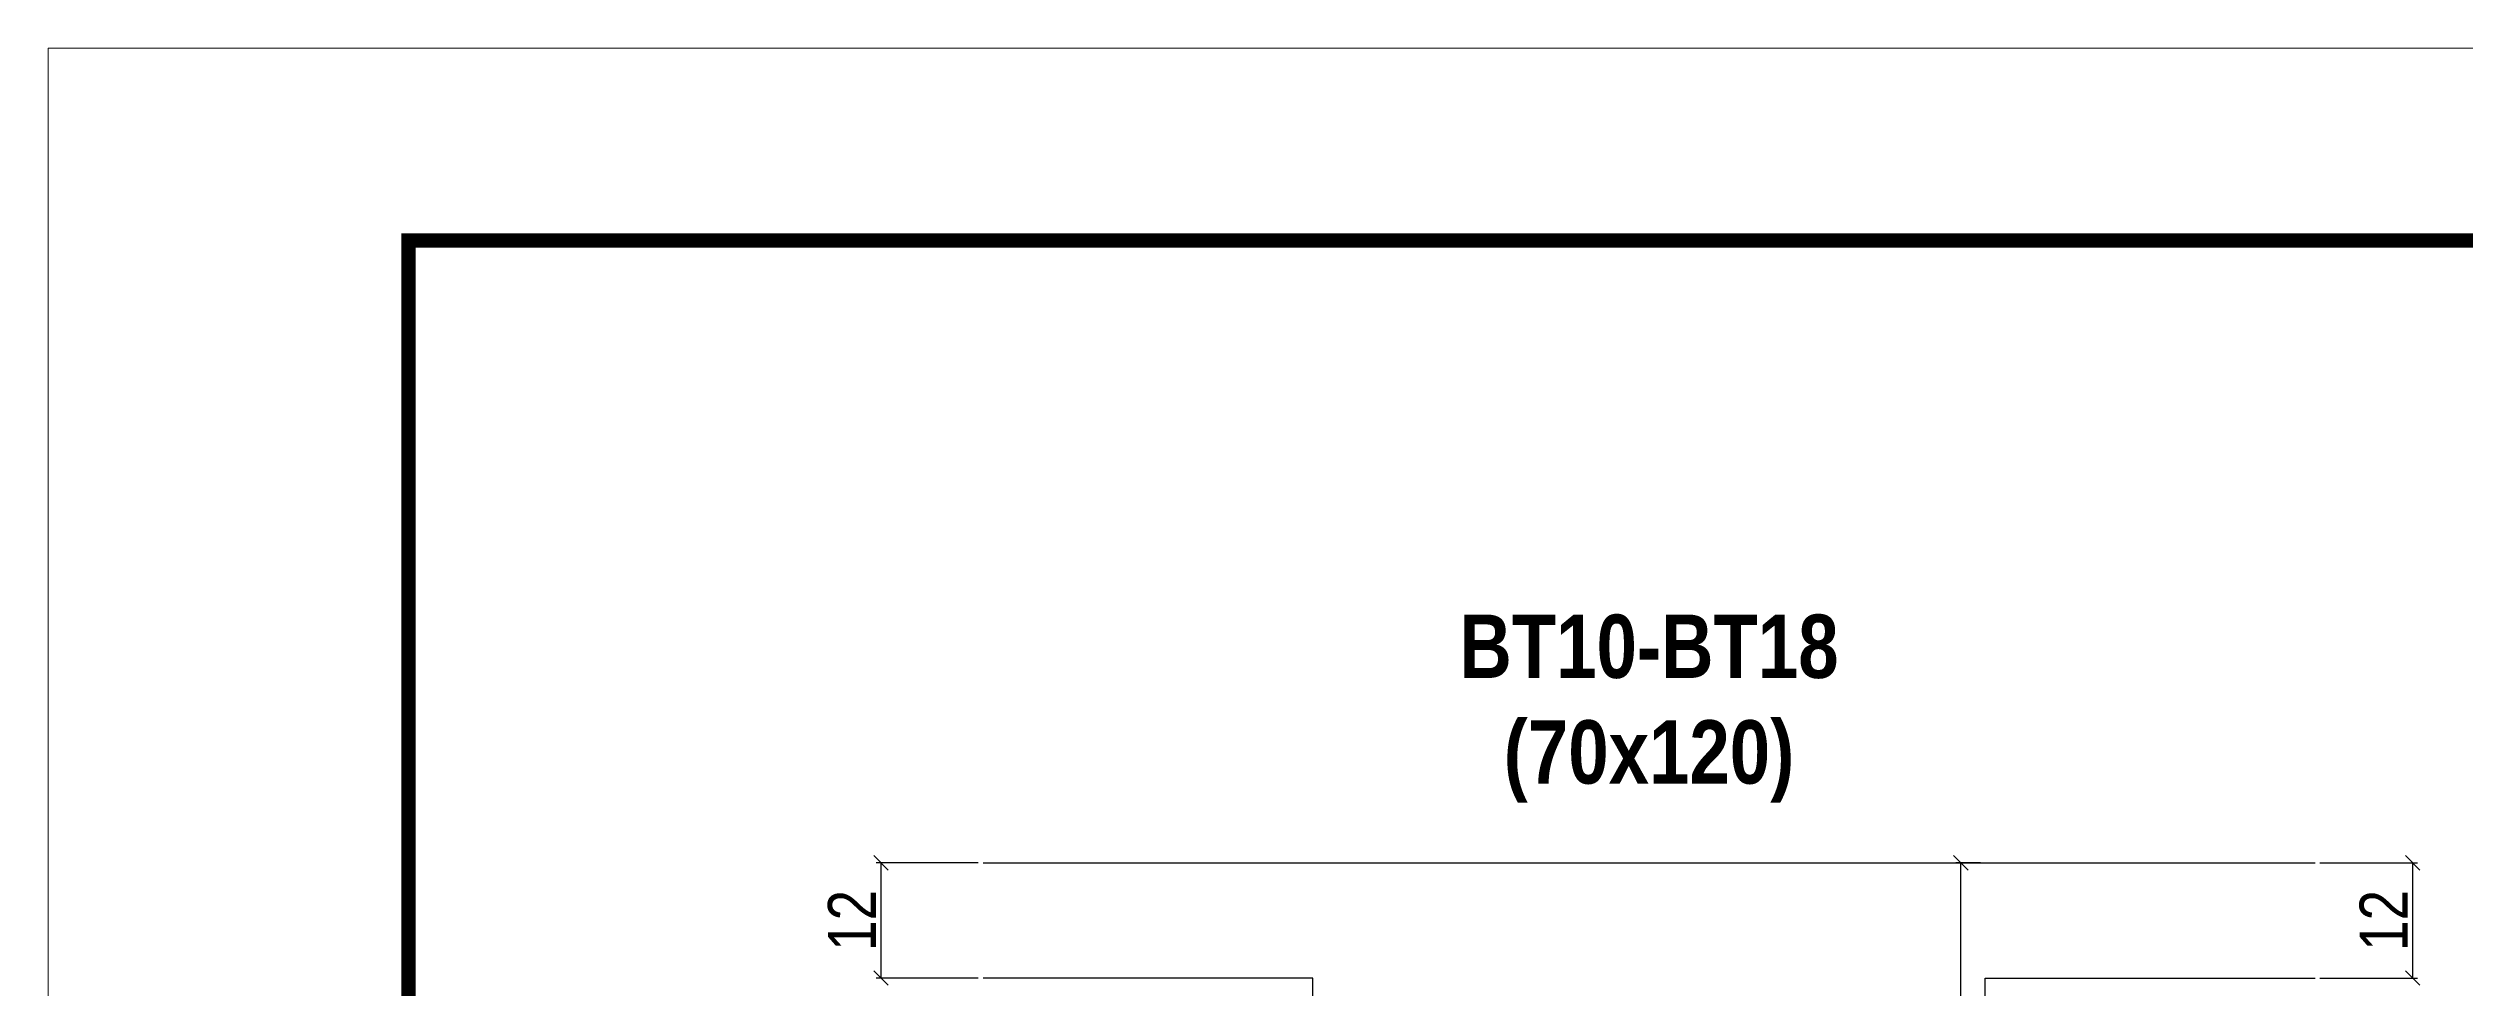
# Model space of a CAD drawing. Extents: x 13154 to 22413, y 1253 to 30260.
# Drawn here: x 16324 to 16828, y 20485 to 20681 of the extents above; entities that cross this region are included whole.
import ezdxf

# ---------------------------------------------------------------- set-up
doc = ezdxf.new("R2010")
doc.units = 0
doc.linetypes.add('DASHED', pattern=[0.75, 0.5, -0.25])
for name, color, linetype, lineweight in [('CONCRETO', 251, 'Continuous', 25), ('Folhas', 255, 'Continuous', 9), ('SARRAFO DE PRESSAO', 251, 'DASHED', 9)]:
    doc.layers.add(name, color=color, linetype=linetype, lineweight=lineweight)
for name, color, linetype in [('COTA', 241, 'Continuous'), ('NOMENCLATURA', 7, 'Continuous'), ('Painéis', 200, 'Continuous')]:
    doc.layers.add(name, color=color, linetype=linetype)
doc.styles.add('COTA TECNICA 2X', font='techl___.ttf', dxfattribs={"height": 10})
doc.styles.add('TECNICA', font='techb___.ttf', dxfattribs={"height": 10})
doc.dimstyles.new('SECAO', dxfattribs={"dimscale": 0.333333, "dimtxt": 5, "dimasz": 9, "dimexe": 3, "dimexo": 3, "dimgap": 3, "dimtad": 1, "dimdec": 1, "dimlfac": 0.5, "dimzin": 12, "dimdsep": 46, "dimtxsty": 'COTA TECNICA 2X', "dimblk1": 'OBLIQUE', "dimblk2": 'OBLIQUE', "dimsah": 1, "dimcen": 0.9, "dimclrd": 4, "dimclre": 4, "dimclrt": 240, "dimadec": 1, "dimazin": 3, "dimtfac": 1, "dimtdec": 1, "dimtmove": 0, "dimatfit": 3, "dimfxl": 1, "dimtolj": 1, "dimtzin": 12, "dimarcsym": 0})

# ---------------------------------------------------------------- blocks, each defined once
blk = doc.blocks.new('9999999999')
at = {"layer": 'Folhas'}
blk.add_lwpolyline([(98138.98, 34190.21), (99623.98, 34190.21), (99623.98, 35240.21), (98138.98, 35240.21)], close=True, dxfattribs=at)
at = {"layer": 'Folhas', "color": 30, "const_width": 3}
blk.add_lwpolyline([(98213.98, 34230.21), (99583.98, 34230.21), (99583.98, 35200.21), (98213.98, 35200.21)], close=True, dxfattribs=at)
blk = doc.blocks.new('_Oblique')
at = {"color": 0, "linetype": 'ByBlock', "lineweight": -2}
blk.add_line((-0.5, -0.5), (0.5, 0.5), dxfattribs=at)
blk = doc.blocks.new('*D3320')
at = {"layer": 'COTA', "color": 4, "lineweight": -2, "transparency": 16777216}
for p, q in [((16797.43, 20510.95), (16817.78, 20510.95)), ((16816.78, 20486.95), (16816.78, 20510.95)), ((16797.43, 20486.95), (16817.78, 20486.95))]:
    blk.add_line(p, q, dxfattribs=at)
at = {"layer": 'Defpoints', "color": 0, "transparency": 16777216}
for p in [(16796.43, 20510.95), (16816.78, 20510.95), (16796.43, 20486.95)]:
    blk.add_point(p, dxfattribs=at)
at = {"layer": 'COTA', "color": 4, "lineweight": -2, "transparency": 16777216, "xscale": 3, "yscale": 3, "zscale": 3}
for p, rotation in [((16816.78, 20510.95), 90), ((16816.78, 20486.95), 270)]:
    blk.add_blockref('_Oblique', p, dxfattribs=dict(at, rotation=rotation))
at = {"layer": 'COTA', "color": 240, "transparency": 16777216, "insert": (16810.72, 20498.95), "char_height": 10, "attachment_point": 5, "rotation": 90, "style": 'COTA TECNICA 2X'}
blk.add_mtext('\\A1;12', dxfattribs=at)
blk = doc.blocks.new('*D3322')
at = {"layer": 'COTA', "color": 4, "lineweight": -2, "transparency": 16777216}
for p, q in [((16726.73, 20510.95), (16721.66, 20510.95)), ((16722.66, 20270.95), (16722.66, 20510.95)), ((16726.73, 20270.95), (16721.66, 20270.95))]:
    blk.add_line(p, q, dxfattribs=at)
at = {"layer": 'Defpoints', "color": 0, "transparency": 16777216}
for p in [(16722.66, 20510.95), (16727.73, 20510.95), (16727.73, 20270.95)]:
    blk.add_point(p, dxfattribs=at)
at = {"layer": 'COTA', "color": 4, "lineweight": -2, "transparency": 16777216, "xscale": 3, "yscale": 3, "zscale": 3}
for p, rotation in [((16722.66, 20510.95), 90), ((16722.66, 20270.95), 270)]:
    blk.add_blockref('_Oblique', p, dxfattribs=dict(at, rotation=rotation))
at = {"layer": 'COTA', "color": 240, "transparency": 16777216, "insert": (16716.55, 20390.95), "char_height": 10, "attachment_point": 5, "rotation": 90, "style": 'COTA TECNICA 2X'}
blk.add_mtext('\\A1;120', dxfattribs=at)
blk = doc.blocks.new('*D3323')
at = {"layer": 'COTA', "color": 4, "lineweight": -2, "transparency": 16777216}
for p, q in [((16518.03, 20510.95), (16496.81, 20510.95)), ((16497.81, 20486.95), (16497.81, 20510.95)), ((16518.03, 20486.95), (16496.81, 20486.95))]:
    blk.add_line(p, q, dxfattribs=at)
at = {"layer": 'Defpoints', "color": 0, "transparency": 16777216}
for p in [(16497.81, 20510.95), (16519.03, 20510.95), (16519.03, 20486.95)]:
    blk.add_point(p, dxfattribs=at)
at = {"layer": 'COTA', "color": 4, "lineweight": -2, "transparency": 16777216, "xscale": 3, "yscale": 3, "zscale": 3}
for p, rotation in [((16497.81, 20510.95), 90), ((16497.81, 20486.95), 270)]:
    blk.add_blockref('_Oblique', p, dxfattribs=dict(at, rotation=rotation))
at = {"layer": 'COTA', "color": 240, "transparency": 16777216, "insert": (16491.75, 20498.95), "char_height": 10, "attachment_point": 5, "rotation": 90, "style": 'COTA TECNICA 2X'}
blk.add_mtext('\\A1;12', dxfattribs=at)

msp = doc.modelspace()

# ---------------------------------------------------------------- linework, layer by layer
at = {"layer": 'CONCRETO', "linetype": 'Continuous'}
msp.add_line((16519.03, 20510.95), (16796.43, 20510.95), dxfattribs=at)
at = {"layer": 'Painéis', "linetype": 'Continuous', "elevation": 0}
for points in [[(16519.03, 20482.95), (16587.73, 20482.95), (16587.73, 20486.95), (16519.03, 20486.95)], [(16796.43, 20482.95), (16727.73, 20482.95), (16727.73, 20486.95), (16796.43, 20486.95)]]:
    msp.add_lwpolyline(points, dxfattribs=at)

# ---------------------------------------------------------------- block references
at = {"layer": 'SARRAFO DE PRESSAO', "color": 6, "linetype": 'ByBlock'}
msp.add_blockref('9999999999', (-81814.6, -14559.63), dxfattribs=at)

# ---------------------------------------------------------------- texts
at = {"layer": 'NOMENCLATURA', "insert": (16657.73, 20562.65), "char_height": 13.2, "attachment_point": 2, "style": 'TECNICA'}
msp.add_mtext_dynamic_manual_height_columns('BT10-BT18\\P(70x120)', width=300.2766, gutter_width=1, heights=[0], dxfattribs=at)

# ---------------------------------------------------------------- dimensions: what is measured, and where the dimension line sits
at = {"layer": 'COTA'}
for base, p1, p2, picture, middle in [((16497.81, 20510.95), (16519.03, 20486.95), (16519.03, 20510.95), '*D3323', (16491.75, 20498.95)), ((16722.66, 20510.95), (16727.73, 20270.95), (16727.73, 20510.95), '*D3322', (16716.55, 20390.95)), ((16816.78, 20510.95), (16796.43, 20486.95), (16796.43, 20510.95), '*D3320', (16810.72, 20498.95))]:
    dim = msp.add_linear_dim(base=base, p1=p1, p2=p2, angle=90, dimstyle='SECAO', dxfattribs=at)
    dim.commit()
    dim.dimension.update_dxf_attribs({"geometry": picture, "text_midpoint": middle})

doc.saveas('drawing.dxf')
